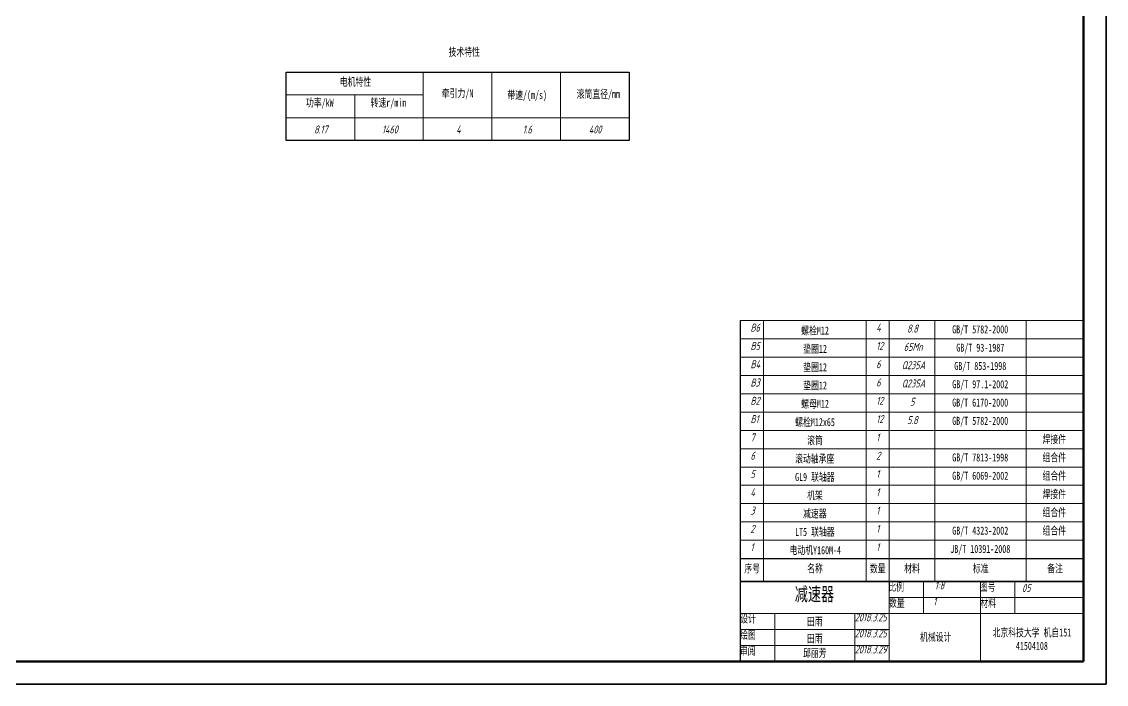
# Model space of a CAD drawing. Header units: millimetres. Extents: x 0 to 4732, y -441 to 1125.
# Drawn here: x 2618.2 to 3092.6, y -441 to -151.3 of the extents above; entities that cross this region are included whole.
import ezdxf

# ---------------------------------------------------------------- set-up
doc = ezdxf.new("R2010")
doc.units = ezdxf.units.MM
for name, color, linetype, lineweight in [('0粗实线', 7, 'Continuous', 70), ('0细实线', 7, 'Continuous', 35), ('粗实线', 7, 'Continuous', 70), ('粗线', 7, 'Continuous', 30), ('细线', 7, 'Continuous', 15)]:
    doc.layers.add(name, color=color, linetype=linetype, lineweight=lineweight)
doc.styles.add('数字字母', font='isocp.shx', dxfattribs={"width": 0.7, "oblique": 15, "height": 3.5})
doc.styles.add('汉字', font='simfang.ttf', dxfattribs={"width": 0.7, "height": 3.5})

msp = doc.modelspace()

# ---------------------------------------------------------------- linework, layer by layer
at = {"color": 0, "lineweight": 30}
for p, q in [((2733.832, -173.265), (2883.832, -173.265)), ((2733.832, -203.265), (2733.832, -173.265)), ((2883.832, -173.265), (2883.832, -203.265)), ((2883.832, -203.265), (2733.832, -203.265)), ((2932.552, -385.962), (2932.552, -281.962))]:
    msp.add_line(p, q, dxfattribs=at)
at = {"color": 0, "lineweight": 15}
for p, q in [((2793.832, -193.265), (2793.832, -173.265)), ((2823.832, -193.265), (2823.832, -173.265)), ((2853.832, -193.265), (2853.832, -173.265)), ((2793.832, -183.265), (2733.832, -183.265)), ((2763.832, -183.265), (2763.832, -193.265)), ((2733.832, -193.265), (2883.832, -193.265)), ((2733.832, -193.265), (2763.832, -193.265)), ((2763.832, -193.265), (2763.832, -203.265)), ((2763.832, -193.265), (2793.832, -193.265)), ((2793.832, -193.265), (2823.832, -193.265)), ((2793.832, -193.265), (2793.832, -203.265)), ((2823.832, -193.265), (2853.832, -193.265)), ((2823.832, -193.265), (2823.832, -203.265)), ((2853.832, -193.265), (2883.832, -193.265)), ((2853.832, -193.265), (2853.832, -203.265)), ((2932.552, -289.962), (2932.552, -281.962)), ((2932.552, -281.962), (3082.552, -281.962)), ((2942.552, -385.962), (2942.552, -281.962)), ((2987.552, -385.962), (2987.552, -281.962)), ((2997.552, -385.962), (2997.552, -281.962)), ((3017.552, -385.962), (3017.552, -281.962)), ((3057.552, -385.962), (3057.552, -281.962)), ((2932.552, -297.962), (2932.552, -289.962)), ((2932.552, -289.962), (3082.552, -289.962)), ((2932.552, -305.962), (2932.552, -297.962)), ((2932.552, -297.962), (3082.552, -297.962)), ((2932.552, -313.962), (2932.552, -305.962)), ((2932.552, -305.962), (3082.552, -305.962)), ((2932.552, -321.962), (2932.552, -313.962)), ((2932.552, -313.962), (3082.552, -313.962)), ((2932.552, -329.962), (2932.552, -321.962)), ((2932.552, -321.962), (3082.552, -321.962)), ((2932.552, -337.962), (2932.552, -329.962)), ((2932.552, -329.962), (3082.552, -329.962)), ((2932.552, -345.962), (2932.552, -337.962)), ((2932.552, -337.962), (3082.552, -337.962)), ((2932.552, -353.962), (2932.552, -345.962)), ((2932.552, -345.962), (3082.552, -345.962)), ((2932.552, -361.962), (2932.552, -353.962)), ((2932.552, -353.962), (3082.552, -353.962)), ((2932.552, -369.962), (2932.552, -361.962)), ((2932.552, -361.962), (3082.552, -361.962)), ((2932.552, -377.962), (2932.552, -369.962)), ((2932.552, -369.962), (3082.552, -369.962)), ((2932.552, -385.962), (2932.552, -377.962)), ((2932.552, -377.962), (3082.552, -377.962))]:
    msp.add_line(p, q, dxfattribs=at)
at = {"layer": '0粗实线', "color": 0, "lineweight": 70}
msp.add_line((3082.552, -430.962), (3082.552, 143.038), dxfattribs=at)
at = {"layer": '0细实线', "color": 0, "lineweight": 35}
for p, q in [((3092.552, -440.962), (3092.552, 153.038)), ((2251.552, -440.962), (3092.552, -440.962))]:
    msp.add_line(p, q, dxfattribs=at)
at = {"layer": '粗实线', "color": 0, "lineweight": 70}
msp.add_line((2276.552, -430.962), (3082.552, -430.962), dxfattribs=at)
at = {"layer": '粗线', "color": 0, "lineweight": 30, "ltscale": 0.5}
for points in [[(3082.552, -395.962), (2932.552, -395.962), (2932.552, -385.962), (3082.552, -385.962)], [(3082.552, -430.962), (2932.552, -430.962), (2932.552, -395.962), (3082.552, -395.962)]]:
    msp.add_lwpolyline(points, close=True, dxfattribs=at)
at = {"layer": '细线', "color": 0, "lineweight": 30, "ltscale": 0.5}
msp.add_line((2942.552, -385.962), (2987.552, -385.962), dxfattribs=at)
at = {"layer": '细线', "color": 0, "lineweight": 15, "ltscale": 0.5}
for p, q in [((2942.552, -385.962), (2942.552, -395.962)), ((2987.552, -385.962), (2987.552, -395.962)), ((2997.552, -385.962), (2997.552, -395.962)), ((3017.552, -385.962), (3017.529, -395.962)), ((3057.552, -385.962), (3057.552, -395.962)), ((2997.552, -430.962), (2997.552, -395.962)), ((3012.552, -409.962), (3012.552, -395.962)), ((3037.552, -409.962), (3037.552, -395.962)), ((3052.552, -409.962), (3052.552, -395.962)), ((3012.552, -402.962), (2997.552, -402.962)), ((3037.552, -402.962), (3012.552, -402.962)), ((3052.552, -402.962), (3037.552, -402.962)), ((3082.552, -402.962), (3052.552, -402.962)), ((2932.552, -409.962), (2947.552, -409.962)), ((2947.552, -409.962), (2982.552, -409.962)), ((2947.552, -409.962), (2947.552, -430.962)), ((2982.552, -409.962), (2997.552, -409.962)), ((2982.552, -409.962), (2982.552, -430.962)), ((3012.552, -409.962), (2997.552, -409.962)), ((3037.552, -409.962), (3012.552, -409.962)), ((3052.552, -409.962), (3037.552, -409.962)), ((3037.552, -409.962), (3037.552, -430.962)), ((3082.552, -409.962), (3052.552, -409.962)), ((2932.552, -416.962), (2947.552, -416.962)), ((2947.552, -416.962), (2982.552, -416.962)), ((2982.552, -416.962), (2997.552, -416.962)), ((2932.552, -423.962), (2947.552, -423.962)), ((2947.552, -423.962), (2982.552, -423.962)), ((2982.552, -423.962), (2997.552, -423.962))]:
    msp.add_line(p, q, dxfattribs=at)
at = {"layer": '细线', "color": 0, "ltscale": 0.5}
for p, q in [((2987.552, -385.962), (2997.552, -385.962)), ((2997.552, -385.962), (3017.552, -385.962)), ((3017.552, -385.962), (3057.552, -385.962)), ((3057.552, -385.962), (3082.552, -385.962))]:
    msp.add_line(p, q, dxfattribs=at)

# ---------------------------------------------------------------- texts
at = {"layer": '粗实线', "color": 0, "insert": (2942.552, -398.507), "char_height": 6, "attachment_point": 1, "style": '汉字'}
msp.add_mtext_dynamic_manual_height_columns('\\pi13.744;减速器', width=45.05516, gutter_width=17.5, heights=[0], dxfattribs=at)
at = {"layer": '粗线', "color": 0, "char_height": 3.5, "attachment_point": 1, "style": '汉字'}
for s, width, insert in [('\\pi4.7719;{\\fSimSun|b0|i0|c134|p2;技术特性}', 23.27207, (2800.11, -162.743)), ('\\pi4.9704;{\\fSimSun|b0|i0|c134|p2;电机特性}', 23.27207, (2752.349, -175.811)), ('\\pi5.6137;{\\fSimSun|b0|i0|c134|p2;功率/kW}', 23.27207, (2736.876, -184.929)), ('\\pi3.8823;{\\fSimSun|b0|i0|c134|p2;转速r/min}', 23.27207, (2766.876, -184.929)), ('\\pi8.088;{\\fSimSun|b0|i0|c134|p2;牵引力/N}', 30, (2793.832, -180.847)), ('\\pi6.7398;{\\fSimSun|b0|i0|c134|p2;带速/(m/s)}', 30, (2823.832, -181.607)), ('\\pi5.4395;{\\fSimSun|b0|i0|c134|p2;滚筒直径/mm}', 30, (2855.476, -181.151))]:
    msp.add_mtext_dynamic_manual_height_columns(s, width=width, gutter_width=20, heights=[0], dxfattribs=dict(at, insert=insert))
at = {"layer": '粗线', "color": 0, "ltscale": 0.5, "char_height": 3.5, "attachment_point": 1, "style": '汉字'}
for s, width, insert in [('\\pi7.596;GB/T 5782-2000', 40, (3017.552, -284.025)), ('\\pi9.402;GB/T 93-1987', 40, (3017.552, -292.025)), ('\\pi8.506;GB/T 853-1998', 40, (3017.552, -300.025)), ('\\pi7.617;GB/T 97.1-2002', 40, (3017.552, -308.025)), ('\\pi7.596;GB/T 6170-2000', 40, (3017.552, -316.025)), ('\\pi7.596;GB/T 5782-2000', 40, (3017.552, -324.025)), ('\\pi7.0821;焊接件', 24.44016, (3057.552, -332.025)), ('\\pi7.61;GB/T 7813-1998', 40, (3017.552, -340.025)), ('\\pi7.0891;组合件', 24.44016, (3057.552, -340.025)), ('\\pi7.617;GB/T 6069-2002', 40, (3017.552, -348.025)), ('\\pi7.0891;组合件', 24.44016, (3057.552, -348.025)), ('\\pi7.0821;焊接件', 24.44016, (3057.552, -356.025)), ('\\pi7.0891;组合件', 24.44016, (3057.552, -364.025)), ('\\pi7.617;GB/T 4323-2002', 40, (3017.552, -372.025)), ('\\pi7.0891;组合件', 24.44016, (3057.552, -372.025)), ('\\pi6.763;JB/T 10391-2008', 40, (3017.552, -380.025))]:
    msp.add_mtext_dynamic_manual_height_columns(s, width=width, gutter_width=20, heights=[0], dxfattribs=dict(at, insert=insert))
at = {"layer": '细线', "color": 0, "lineweight": -3, "style": '数字字母', "oblique": 15, "width": 0.7}
for s, p in [('B6', (2936.913, -286.776)), ('4', (2991.913, -286.776)), ('B5', (2936.913, -294.776)), ('12', (2991.913, -294.776)), ('B4', (2936.913, -302.776)), ('6', (2991.913, -302.776)), ('B3', (2936.913, -310.776)), ('6', (2991.913, -310.776)), ('B2', (2936.913, -318.776)), ('12', (2991.913, -318.776)), ('B1', (2936.913, -326.776)), ('12', (2991.913, -326.776)), ('7', (2936.913, -334.776)), ('1', (2991.913, -334.776)), ('6', (2936.913, -342.776)), ('2', (2991.913, -342.776)), ('5', (2936.913, -350.776)), ('1', (2991.913, -350.776)), ('4', (2936.913, -358.776)), ('1', (2991.913, -358.776)), ('3', (2936.913, -366.776)), ('1', (2991.913, -366.776)), ('2', (2936.913, -374.776)), ('1', (2991.913, -374.776)), ('1', (2936.913, -382.776)), ('1', (2991.913, -382.776))]:
    msp.add_text(s, height=3.5, dxfattribs=at).set_placement(p)
at = {"layer": '细线', "color": 0, "ltscale": 0.5, "char_height": 3.5}
for s, width, insert, attachment_point, style in [('\\pi12.25;8.17', 30, (2733.832, -196.641), 1, '数字字母'), ('\\pi11.905;1460', 30, (2763.832, -196.641), 1, '数字字母'), ('\\pi14.387;4', 30, (2793.832, -196.641), 1, '数字字母'), ('\\pi13.475;1.6', 30, (2823.832, -196.641), 1, '数字字母'), ('\\pi12.367;400', 30, (2853.832, -196.641), 1, '数字字母'), ('\\pi16.567;{\\fSimSun|b0|i0|c134|p2;螺栓M12}', 45, (2942.552, -284.573), 1, '汉字'), ('\\pi17.436;{\\fSimSun|b0|i0|c134|p2;垫圈12}', 45, (2942.552, -292.573), 1, '汉字'), ('\\pi17.436;{\\fSimSun|b0|i0|c134|p2;垫圈12}', 45, (2942.552, -300.573), 1, '汉字'), ('\\pi17.436;{\\fSimSun|b0|i0|c134|p2;垫圈12}', 45, (2942.552, -308.573), 1, '汉字'), ('\\pi16.567;{\\fSimSun|b0|i0|c134|p2;螺母M12}', 45, (2942.552, -316.573), 1, '汉字'), ('\\pi13.939;{\\fSimSun|b0|i0|c134|p2;螺栓M12x65}', 45, (2942.552, -324.573), 1, '汉字'), ('\\pi19.174;{\\fSimSun|b0|i0|c134|p2;滚筒}', 45, (2942.552, -332.573), 1, '汉字'), ('\\pi13.891;{\\fSimSun|b0|i0|c134|p2;滚动轴承座}', 45, (2942.552, -340.573), 1, '汉字'), ('\\pi13.863;{\\fSimSun|b0|i0|c134|p2;GL9 联轴器}', 45, (2942.552, -348.573), 1, '汉字'), ('\\pi19.153;{\\fSimSun|b0|i0|c134|p2;机架}', 45, (2942.552, -356.573), 1, '汉字'), ('\\pi17.388;{\\fSimSun|b0|i0|c134|p2;减速器}', 45, (2942.552, -364.573), 1, '汉字'), ('\\pi13.87;{\\fSimSun|b0|i0|c134|p2;LT5 联轴器}', 45, (2942.552, -372.573), 1, '汉字'), ('\\pi11.448;{\\fSimSun|b0|i0|c134|p2;电动机Y160M-4}', 45, (2942.552, -380.573), 1, '汉字'), ('\\pi1.6672;{\\fSimSun|b0|i0|c134|p2;序号}', 10, (2932.552, -388.573), 1, '汉字'), ('\\pi19.174;{\\fSimSun|b0|i0|c134|p2;名称}', 45, (2942.552, -388.573), 1, '汉字'), ('\\pi1.6085;{\\fSimSun|b0|i0|c134|p2;数量}', 9.92363, (2987.552, -388.573), 1, '汉字'), ('\\pi6.6146;{\\fSimSun|b0|i0|c134|p2;材料}', 19.97702, (2997.552, -388.573), 1, '汉字'), ('\\pi16.653;{\\fSimSun|b0|i0|c134|p2;标准}', 40, (3017.552, -388.573), 1, '汉字'), ('\\pi9.174;{\\fSimSun|b0|i0|c134|p2;备注}', 25, (3057.552, -388.573), 1, '汉字'), ('{\\fSimSun|b0|i0|c134|p2;比例}', 15, (3000.652, -400.499), 8, '汉字'), ('1:8', 25, (3017.529, -395.962), 1, '数字字母'), ('{\\fSimSun|b0|i0|c134|p2;图号}', 15, (3040.707, -400.479), 8, '汉字'), ('05', 25, (3055.713, -397.104), 1, '数字字母'), ('{\\fSimSun|b0|i0|c134|p2;数量}', 15, (3000.905, -407.577), 8, '汉字'), ('1', 25, (3016.854, -402.962), 1, '数字字母'), ('{\\fSimSun|b0|i0|c134|p2;材料}', 15, (3040.926, -407.597), 8, '汉字'), ('{\\fSimSun|b0|i0|c134|p2;设计}', 15, (2935.885, -414.421), 8, '汉字'), ('{\\fSimSun|b0|i0|c134|p2;田雨}', 35, (2965.052, -415.628), 8, '汉字'), ('2018.3.25', 15, (2982.552, -409.962), 1, '数字字母'), ('{\\fSimSun|b0|i0|c134|p2;绘图}', 15, (2935.817, -421.499), 8, '汉字'), ('2018.3.25', 15, (2982.552, -416.962), 1, '数字字母'), ('{\\fSimSun|b0|i0|c134|p2;北京科技大学 机自}151\\P41504108', 45, (3060.015, -425.939), 8, '汉字'), ('{\\fSimSun|b0|i0|c134|p2;田雨}', 35, (2965.052, -423.069), 8, '汉字'), ('{\\fSimSun|b0|i0|c134|p2;机械设计}', 40, (3017.942, -422.421), 8, '汉字'), ('{\\fSimSun|b0|i0|c134|p2;审阅}', 15, (2935.728, -428.538), 8, '汉字'), ('{\\fSimSun|b0|i0|c134|p2;邱丽芳}', 35, (2965.052, -429.423), 8, '汉字'), ('2018.3.29', 15, (2982.552, -423.962), 1, '数字字母')]:
    msp.add_mtext_dynamic_manual_height_columns(s, width=width, gutter_width=20, heights=[0], dxfattribs=dict(at, insert=insert, attachment_point=attachment_point, style=style))
at = {"layer": '细线', "color": 0, "lineweight": 15, "char_height": 3.5, "attachment_point": 1, "style": '数字字母'}
for s, insert in [('\\pi7.863;8.8', (2997.552, -283.701)), ('\\pi6.4318;65Mn', (2997.552, -291.701)), ('\\pi5.5355;Q235A', (2997.552, -299.701)), ('\\pi5.5355;Q235A', (2997.552, -307.701)), ('\\pi9.1492;5', (2997.552, -315.701)), ('\\pi7.863;5.8', (2997.552, -323.701))]:
    msp.add_mtext_dynamic_manual_height_columns(s, width=20, gutter_width=17.5, heights=[0], dxfattribs=dict(at, insert=insert))

doc.saveas('drawing.dxf')
